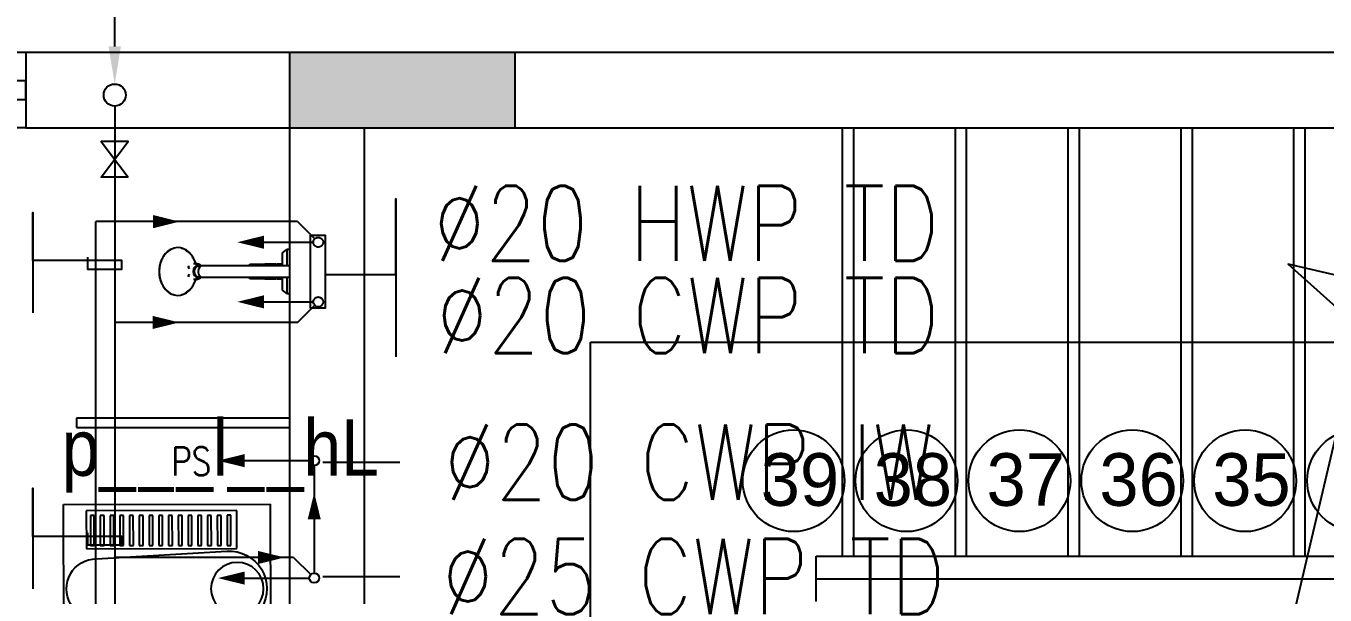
# Model space of a CAD drawing. Header units: metres. Extents: x -658 to -58, y -713 to -118.
# Drawn here: x -221.706 to -218.253, y -193.389 to -191.875 of the extents above; entities that cross this region are included whole.
import ezdxf
from ezdxf import colors
from ezdxf.entities.mleader import LeaderData, LeaderLine
from ezdxf.enums import TextEntityAlignment as Align
from ezdxf.math import Vec2, Vec3

# ---------------------------------------------------------------- set-up
doc = ezdxf.new("R2010")
doc.units = ezdxf.units.M
doc.header["$LTSCALE"] = 100
doc.linetypes.add('CENTERX2', pattern=[4, 2.5, -0.5, 0.5, -0.5])
doc.linetypes.add('DASHED', pattern=[0.75, 0.5, -0.25])
for name, color, linetype in [('ARR', 114, 'Continuous'), ('cw', 4, 'Continuous'), ('DUCT', 4, 'Continuous'), ('hw', 1, 'Continuous'), ('plan', 8, 'Continuous'), ('VALVES', 3, 'Continuous'), ('WATER ARR', 114, 'Continuous'), ('WATER TEXT', 3, 'Continuous'), ('WATER-SUPPLY', 4, 'Continuous')]:
    doc.layers.add(name, color=color, linetype=linetype)
doc.styles.add('02-GROUND-FOR WORK$0$MZ', font='romans.shx', dxfattribs={"width": 0.8})
doc.styles.add('Arial', font='arial.ttf', dxfattribs={"height": 0.2})
doc.styles.add('style12', font='xarab.shx')
doc.styles.add('TIMES', font='simplex.shx', dxfattribs={"width": 0.8, "height": 0.4})
doc.styles.add('XARAB', font='xarab.shx')
doc.dimstyles.new('DIMENSION-IN', dxfattribs={"dimtxt": 0.2, "dimasz": 0.08, "dimexe": 0.05, "dimexo": 0.1, "dimgap": 0.05, "dimtad": 1, "dimzin": 4, "dimdsep": 46, "dimtxsty": 'Arial', "dimblk": 'DOTBLANK', "dimcen": 0.1, "dimclrd": 8, "dimclre": 8, "dimclrt": 92, "dimadec": 0, "dimazin": 0, "dimtfac": 1, "dimtmove": 1, "dimatfit": 3, "dimldrblk": 'DOTBLANK', "dimfxl": 0, "dimtolj": 1, "dimtzin": 0, "dimarcsym": 1})

# ---------------------------------------------------------------- blocks, each defined once
blk = doc.blocks.new('SHOWER_MOXIE_BLUETOOTH_17280 - MOXIE-1633351-الدور الاول')
for p, q in [((0.0665409179554581, -0.1250000000001275), (0.0665409179554581, -0.1314896370883508)), ((0.07518395606702462, -0.1431718998215526), (0.0665409179554581, -0.1314896370883508)), ((0.06654091795535204, -0.131489637088227), (0.1098551616017112, -0.1314896370882272)), ((0.1100000000000963, -0.1250000000010891), (0.1100000000001136, -0.2584846115204876)), ((0.1099999999999927, -0.1250000000009612), (0.1249999999999926, -0.1250000000009613)), ((0.1249999999999926, -0.1250000000009616), (0.1399999999999927, -0.1250000000009615)), ((0.1400000000001068, -0.2584846115204876), (0.1400000000000895, -0.1250000000010891)), ((0.1401717000739341, -0.1314896370882272), (0.1834590820446277, -0.131489637088227)), ((0.183459082044745, -0.1314896370883508), (0.1748160439331611, -0.1431718998215526)), ((0.183459082044745, -0.1314896370883508), (0.183459082044745, -0.1250000000001275)), ((0.1097653636751018, -0.1431718998214234), (0.07518395606692141, -0.1431718998214231)), ((0.1051562500001044, -0.1431718998215526), (0.1051562500001044, -0.1581718998215491)), ((0.1100233100322256, -0.158171899821423), (0.1051562499999905, -0.158171899821423)), ((0.1051562500001044, -0.1601234375001275), (0.1051562500001217, -0.1901867187501275)), ((0.1051562499999905, -0.1601234375), (0.1100313886639971, -0.1601234375)), ((0.1080000000000967, -0.1581718998215491), (0.1080000000000967, -0.1601718998215487)), ((0.1448437499999905, -0.158171899821423), (0.1401131250407157, -0.158171899821423)), ((0.1401131250407157, -0.1601234375), (0.1448437499999905, -0.1601234375)), ((0.1748160439330583, -0.1431718998214231), (0.1403087666130039, -0.1431718998214234)), ((0.1420000000001063, -0.1601718998215487), (0.1420000000001063, -0.1581718998215491)), ((0.1448437500000986, -0.1581718998215491), (0.1448437500000986, -0.1431718998215526)), ((0.144843750000116, -0.1901867187501275), (0.1448437500000986, -0.1601234375001275)), ((0.1051749743370969, -0.2301867187500021), (0.1051562499999928, -0.190186718750002)), ((0.1051562499999928, -0.190186718750002), (0.1098868749592552, -0.1901867187500019)), ((0.109886874959253, -0.19018671875), (0.1051562499999905, -0.19018671875)), ((0.1401131250407181, -0.1901867187500018), (0.1448437499999928, -0.1901867187500017)), ((0.1448437499999905, -0.19018671875), (0.1401131250407158, -0.19018671875)), ((0.1448437499999928, -0.1901867187500018), (0.1448998700270825, -0.2301867187500019)), ((0.1098852230458581, -0.230186718750002), (0.1051749743370969, -0.230186718750002)), ((0.1448998700270825, -0.2301867187500019), (0.1399927488226923, -0.2301867187500019)), ((0.1138536246605199, -0.3679999721701705), (0.09165170852232304, -0.3787754261989753)), ((0.1050000000001147, -0.3699775360186034), (0.1050000000001147, -0.3797124216231831)), ((0.1100000000001136, -0.3558033627445292), (0.1100000000001136, -0.3665416657512899)), ((0.1583482914778973, -0.378775426198984), (0.1361463753397005, -0.3679999721701705)), ((0.1400000000001068, -0.3665416657512899), (0.1400000000001068, -0.3558033627445292)), ((0.145000000000123, -0.3797124216231831), (0.145000000000123, -0.3699775360186034)), ((0.1182140276071177, -0.3908423281243792), (0.1117682599358544, -0.393970710052753)), ((0.1382317400643833, -0.393970710052753), (0.13178597239312, -0.3908423281243792))]:
    blk.add_line(p, q)
at = {"flags": 128}
for points in [[(0.1100000000001136, -0.2584846115204876), (0.1100000000001136, -0.2634330391617277), (0.1100000000001136, -0.2683735503743478), (0.1100000000001136, -0.2732982413943266), (0.1100000000001136, -0.2781992337665779), (0.1100000000001136, -0.2830686869488053), (0.1100000000001136, -0.2878988108546722), (0.1100000000001136, -0.2926818783162859), (0.1100000000001136, -0.29741023744607), (0.1100000000001136, -0.3020763238780493), (0.1100000000001136, -0.3066726728693397), (0.1100000000001136, -0.3111919312420338), (0.1100000000001136, -0.31562686914681), (0.1100000000001136, -0.319970391629072), (0.1100000000001136, -0.3242155499794311), (0.1100000000001136, -0.3283555528501092), (0.1100000000001136, -0.3323837771196645), (0.1100000000001136, -0.3362937784885784), (0.1100000000001136, -0.3400793017887476), (0.1100000000001136, -0.3437342909904248), (0.1100000000001136, -0.347252898890578), (0.1100000000001136, -0.3506294964671652), (0.1100000000001136, -0.3538586818843609), (0.1100000000001136, -0.3558033627445292)], [(0.1400000000001068, -0.3558033627445292), (0.1400000000001068, -0.3526691291888057), (0.1400000000001068, -0.3493842204964188), (0.1400000000001068, -0.345953891820568), (0.1400000000001068, -0.3423836309553487), (0.1400000000001068, -0.3386791495565408), (0.1400000000001068, -0.334846374004125), (0.1400000000001068, -0.3308914359213824), (0.1400000000001068, -0.3268206623655566), (0.1400000000001068, -0.3226405657059649), (0.1400000000001068, -0.3183578332055438), (0.1400000000001068, -0.3139793163227017), (0.1400000000001068, -0.3095120197504163), (0.1400000000001068, -0.304963090210224), (0.1400000000001068, -0.300339805019022), (0.1400000000001068, -0.2956495604468435), (0.1400000000001068, -0.2908998598844814), (0.1400000000001068, -0.2860983018396203), (0.1400000000001068, -0.2812525677808642), (0.1400000000001068, -0.2763704098489884), (0.1400000000001068, -0.2714596384552256), (0.1400000000001068, -0.2665281097862272), (0.1400000000001068, -0.2615837132358477), (0.1400000000001068, -0.2584846115204876)], [(0.08575883945625551, -0.3829483718098245), (0.08727980116242438, -0.3820081530879056), (0.08930816649019407, -0.3808544076720212), (0.09139394528722333, -0.379765183079558), (0.09353379351251229, -0.3787422580333208)], [(0.109751064157443, -0.3595009691927328), (0.1092450455057826, -0.3600024741485439), (0.1087632702341481, -0.3605212818657424), (0.1083066549920419, -0.3610567091169452), (0.1078760989303709, -0.3616080294056161), (0.1074724810450087, -0.3621744698404877), (0.1070966567486631, -0.3627552080282946), (0.1067494535965491, -0.3633493691624732), (0.1064316661277476, -0.3639560235202913), (0.1061440498328739, -0.3645741846084947), (0.1058873143205966, -0.3652028082124977), (0.105662115826311, -0.3658407926002482), (0.1054690492804753, -0.3664869801067309), (0.1053086402251718, -0.3671401602738831), (0.10518133692581, -0.3677990746449938), (0.1050875030623276, -0.3684624232160096), (0.1050274113922004, -0.3691288724349606), (0.1050012387515462, -0.3697970645272915), (0.1050000000001147, -0.3699775360186034)], [(0.1135852738051148, -0.3741951236469954), (0.1140005893682202, -0.374563089591146), (0.114431880871542, -0.3749157351111659), (0.1148783670537346, -0.3752527289766949), (0.1153392707680704, -0.3755737665678882), (0.1158138185432807, -0.3758785669876522), (0.1163012399361397, -0.3761668706440965), (0.1168007667677575, -0.3764384372740671), (0.117311632317286, -0.3766930443683974), (0.1178330705309748, -0.3769304859534409), (0.1183643152893223, -0.3771505716813754), (0.1189045997628121, -0.3773531261815748), (0.1194531558759033, -0.3775379886277827), (0.1200092138902386, -0.3777050124787004), (0.1205720021111445, -0.3778540653538819), (0.121140746715897, -0.3779850290108207), (0.1217146716983826, -0.3780977993934356), (0.1222929989209203, -0.3781922867266273), (0.1228749482629348, -0.3782684156352983), (0.123459737853227, -0.3783261252699565), (0.1240465843722763, -0.3783653694248781), (0.1246347034101753, -0.3783861166372028), (0.1250000000001102, -0.3783896828276839)], [(0.1250000000001102, -0.3783896828276839), (0.1255885139936619, -0.3783804246012686), (0.1261762426676113, -0.3783526573528996), (0.1267624011336836, -0.3783064033572662), (0.1273462053505448, -0.3782416996804338), (0.1279268725086787, -0.3781585980964977), (0.128503621368934, -0.3780571649801797), (0.1290756725398949, -0.3779374811843862), (0.1296422486800216, -0.3777996419151421), (0.1302025746109963, -0.3776437566196645), (0.130755877330042, -0.3774699489064911), (0.1313013859114419, -0.3772783565208516), (0.1318383312888749, -0.3770691314022326), (0.1323659459151872, -0.376842439855661), (0.1328834632995314, -0.3765984628720255), (0.1333901174285267, -0.3763373966377336), (0.1338851420855078, -0.3760594532768229), (0.1343677700915647, -0.3757648618722168), (0.1348372325027665, -0.3754538698136952), (0.1352927578125984, -0.3751267445200344), (0.1357335712224913, -0.3747837755785877), (0.1361588940619241, -0.3744252773385098), (0.1364147261951056, -0.3741951236469954)], [(0.145000000000123, -0.3699775360186034), (0.1449829998665553, -0.3693091082627221), (0.144932049890799, -0.3686420540756111), (0.1448473003693885, -0.3679777360329728), (0.144728998598752, -0.367317495191748), (0.144577484292864, -0.3666626414592776), (0.144393183573454, -0.3660144452093381), (0.1441766018851622, -0.3653741303975498), (0.1439283162249196, -0.3647428693155089), (0.1436489670750036, -0.3641217790103958), (0.1433392503992121, -0.3635119192951595), (0.1429999100081474, -0.3629142921925728), (0.142631730531028, -0.3623298425985281), (0.1422355311571661, -0.3617594599178423), (0.1418121602379367, -0.3612039804166425), (0.1413624907758988, -0.3606641900456953), (0.1408874167742862, -0.3601408275138609), (0.1403878503810966, -0.3596345874239638), (0.1398647197351224, -0.3591461233215745)], [(0.1561319284762167, -0.3785906571926964), (0.1582798041442951, -0.3796032161065208), (0.1603741337172685, -0.3806823390871447), (0.1624115589708647, -0.3818262638594058), (0.1643099988950631, -0.3829850150301906)], [(0.06746104655594731, -0.4018943289465695), (0.06848907265368907, -0.4001061865692457), (0.06960750051479458, -0.3983513330842757), (0.07081459416023049, -0.3966325873821936), (0.07210847201784927, -0.3949527176196406), (0.07348710922236437, -0.3933144358141255), (0.07494834035280365, -0.3917203924943228), (0.07648986258545461, -0.3901731714562674), (0.07810923923404293, -0.3886752846663594), (0.0798039036455939, -0.3872291673433543)], [(0.1699284741298459, -0.3870111162215293), (0.1716345019447796, -0.3884490459960629), (0.1732656487335128, -0.389939113307493), (0.1748193281863466, -0.3914788951862322), (0.1762930833305567, -0.3930658911748345), (0.1776845904780066, -0.3946975282161364), (0.1789916628224325, -0.3963711657245919), (0.1802122536538779, -0.3980841008098414), (0.1813444591617948, -0.3998335736131853), (0.1823865208034908, -0.4016167727078507), (0.1825389534442731, -0.4018943289465695)], [(0.06662783125236779, -0.4409345160201286), (0.0676776225911356, -0.4427605252700365), (0.06881912117104048, -0.4445515855694721), (0.07005044757085553, -0.4463048431033568), (0.07136958241083917, -0.4480175115638144), (0.07277437029336661, -0.4496868756308597), (0.07426252375303853, -0.4513102943054042), (0.07583162722740754, -0.452885204130629), (0.07747914106516328, -0.4544091223295713), (0.07920240559138884, -0.4558796498776161), (0.0809986452498827, -0.4572944745210111), (0.08286497284158736, -0.4586513737453163), (0.08479839387605184, -0.459948217692536), (0.08679581104926924, -0.4611829720206505), (0.08885402885863118, -0.4623537006968842), (0.09096975836158308, -0.4634585687133032), (0.09313962208215576, -0.4644958447125684), (0.09536015906563326, -0.4654639035110505), (0.0976278300800228, -0.4663612285067025), (0.09993902295966624, -0.4671864139592134), (0.1022900580854659, -0.4679381671311922), (0.1046771939937555, -0.4686153102797336), (0.107096633105221, -0.4692167824886377), (0.1095445275637728, -0.4697416413329332), (0.1120169851751969, -0.4701890643681222), (0.1145100754336997, -0.4705583504376), (0.1170198356252947, -0.4708489207927983), (0.119542276995518, -0.4710603200215578), (0.1220733909696258, -0.4711922167808224), (0.1246091554124325, -0.471244404331055), (0.1250000000001102, -0.4712453515065906)], [(0.1250000000001102, -0.4712453515065819), (0.1275361228107244, -0.4712054552586735), (0.1300682156524149, -0.4710858290509582), (0.132592254859151, -0.4708866603904558), (0.1351042293581445, -0.4706082614521923), (0.1376001469347293, -0.4702510685757015), (0.1400760404594543, -0.4698156415625476), (0.1425279740646533, -0.4693026627780562), (0.1449520492586073, -0.4687129360602956), (0.147344410964686, -0.4680473854412626), (0.1497012534742236, -0.4673070536852285), (0.1520188263015377, -0.4664931006507599), (0.154293439930437, -0.4656068014837939), (0.156521471442185, -0.4646495446500433), (0.158699370016066, -0.4636228298161978), (0.1608236622945332, -0.4625282655904393), (0.1628909576068208, -0.4613675671334641), (0.1648979530464649, -0.4601425536523208), (0.1668414384006527, -0.4588551457896356), (0.168718300931558, -0.4575073629210176), (0.1705255300129183, -0.4561013203729921), (0.172260221628628, -0.4546392265730497), (0.173919582742654, -0.4531233801409096), (0.1755009355539231, -0.4515561669277266), (0.1770017216523838, -0.4499400570054176), (0.178419506094658, -0.448277601603005), (0.1797519814197805, -0.4465714299801112), (0.180996971624499, -0.444824246220034), (0.1821524361157049, -0.4430388259160869), (0.1832164736520348, -0.4412180127164126), (0.1833721687478699, -0.4409345160201286)]]:
    blk.add_lwpolyline(points, dxfattribs=at)
for centre, major_axis, ratio, start_param, end_param in [((0.1249999999999923, -0.421274104277745), (0.06349999999999939, 0), 0.7864542734529293, 1.982617260790179, 4.71238898038468), ((0.1249999999999926, -0.3558033627444078), (0.01499999999999999, 0), 0.7864542734529345, 3.141592653589791, 4.712388980384687), ((0.1249999999999923, -0.3665416657511645), (0.0149999999999994, 0), 0.7864542734529317, 3.141592653589793, 4.71238898038468), ((0.1249999999999923, -0.3687203509918243), (0.01499999999999971, 0), 0.7864542734529306, 3.141592653589793, 4.71238898038468), ((0.1249999999999926, -0.3558033627444078), (0.01499999999999999, 0), 0.7864542734529345, 4.712388980384687, 6.283185307179596), ((0.1249999999999923, -0.3665416657511643), (-0.01499999999999917, 3.0894506764238e-17), 0.7864542734529293, 1.570796326794896, 3.141592653589791), ((0.1249999999999923, -0.3687203509918243), (-0.01499999999999936, 3.089450676423842e-17), 0.7864542734529303, 1.570796326794896, 3.141592653589786), ((0.1249999999999923, -0.4212741042777449), (-0.06349999999999893, 1.589864101274245e-16), 0.7864542734529313, 1.570796326794897, 4.300568046387898), ((0.1249999999999923, -0.4212741042777451), (0.06259358906971545, 0), 0.7864542734529305, 2.879206821381591, 2.941067724426872), ((0.1249999999999923, -0.4212741042777451), (0.03949999999999954, 0), 0.7864542734529291, 1.902040052722654, 1.960387168401455), ((0.1249999999999923, -0.4212741042777449), (0.03949999999999936, 0), 0.7864542734529311, 1.215044555072449, 1.252786749243604), ((0.1249999999999923, -0.4212741042777449), (0.06259358906971486, 0), 0.7864542734529311, 0.2005249291607514, 0.2623858322075063), ((0.1249999999999923, -0.4212741042777451), (0.0625935890697154, 0), 0.7864542734529314, 3.342117582754687, 3.365992128846199), ((0.1249999999999923, -0.4212741042777449), (0.06259358906971493, 0), 0.7864542734529295, 6.058785831923162, 6.082660378016444)]:
    blk.add_ellipse(centre, major_axis=major_axis, ratio=ratio, start_param=start_param, end_param=end_param)
blk = doc.blocks.new('*U113')
blk.add_line((0.6500000000000403, 0), (0.05000000000001137, 0))
for points in [[(0.05000000000001137, 0.02500000000000568), (0, 0.02500000000000568), (0, -0.02500000000000568), (0.05000000000001137, -0.02500000000000568)], [(0.6500000000000403, -0.02500000000000568), (0.6500000000000403, 0.02500000000000568), (0.05000000000001137, 0.02500000000000568), (0.05000000000001137, -0.02500000000000568)], [(0.6500000000000403, 0.02500000000000568), (0.7000000000000517, 0.02500000000000568), (0.7000000000000517, -0.02500000000000568), (0.6500000000000403, -0.02500000000000568)]]:
    blk.add_lwpolyline(points, close=True)
blk = doc.blocks.new('A$C57E275C5')
for p, q in [((0.0006949163967959748, 0.4508475123539029), (1.039762523191712e-06, 0.0008480473150029866)), ((0.5506942625553819, 0.4499994409119381), (0.0006949163967959748, 0.4508475123539029)), ((0.5506942625553819, 0.4499994409119381), (0.5500003859211091, -2.41268480749568e-08)), ((0.06098158187874958, 0.436410635924517), (0.0608273870711713, 0.3364107548047741)), ((0.4609811063577212, 0.4357938566940334), (0.06098158187874958, 0.436410635924517)), ((0.07199876472041922, 0.3485047266998436), (0.07212212056650458, 0.4285046315956151)), ((0.07212212056650458, 0.4285046315956151), (0.08212210867849024, 0.4284892121148687)), ((0.08212210867849024, 0.4284892121148687), (0.08199875283240488, 0.3484893072190971)), ((0.09792188616346209, 0.3484647545450343), (0.09804524200954745, 0.4284646594408059)), ((0.09804524200954745, 0.4284646594408059), (0.1080452301215331, 0.4284492399600595)), ((0.1080452301215331, 0.4284492399600595), (0.1079218742754477, 0.3484493350642879)), ((0.123845007606505, 0.3484247823903388), (0.1239683634525903, 0.4284246872861104)), ((0.1239683634525903, 0.4284246872861104), (0.1339683515645191, 0.4284092678053071)), ((0.1339683515645191, 0.4284092678053071), (0.1338449957184338, 0.3484093629095923)), ((0.149768129049491, 0.3483848102355296), (0.1498914848955764, 0.4283847151313012)), ((0.1498914848955764, 0.4283847151313012), (0.159891473007562, 0.4283692956505547)), ((0.159891473007562, 0.4283692956505547), (0.1597681171614767, 0.3483693907547831)), ((0.175691250492477, 0.3483448380808341), (0.1758146063385624, 0.4283447429766056)), ((0.1758146063385624, 0.4283447429766056), (0.1858145944506049, 0.4283293234958023)), ((0.1858145944506049, 0.4283293234958023), (0.1856912386045195, 0.3483294186000876)), ((0.2016143719355199, 0.3483048659260248), (0.2017377277816053, 0.4283047708217964)), ((0.2017377277816053, 0.4283047708217964), (0.2117377158935909, 0.42828935134105)), ((0.2117377158935909, 0.42828935134105), (0.2116143600475056, 0.3482894464452784)), ((0.2275374933785628, 0.3482648937713293), (0.2276608492246481, 0.4282647986671009)), ((0.2276608492246481, 0.4282647986671009), (0.2376608373366338, 0.4282493791862976)), ((0.2376608373366338, 0.4282493791862976), (0.2375374814905484, 0.348249474290526)), ((0.2534606148216056, 0.3482249216165201), (0.253583970667691, 0.4282248265122917)), ((0.253583970667691, 0.4282248265122917), (0.2635839587796767, 0.4282094070315452)), ((0.2635839587796767, 0.4282094070315452), (0.2634606029335345, 0.3482095021357736)), ((0.2793837362645917, 0.3481849494618245), (0.279507092110677, 0.4281848543575961)), ((0.279507092110677, 0.4281848543575961), (0.2895070802226627, 0.4281694348767928)), ((0.2895070802226627, 0.4281694348767928), (0.2893837243765773, 0.3481695299810212)), ((0.3053068577075777, 0.3481449773070153), (0.3054302135536631, 0.4281448822027869)), ((0.3054302135536631, 0.4281448822027869), (0.3154302016657056, 0.4281294627220404)), ((0.3154302016657056, 0.4281294627220404), (0.3153068458196202, 0.3481295578262689)), ((0.3312299791506206, 0.3481050051523198), (0.3313533349967059, 0.4281049100480345)), ((0.3313533349967059, 0.4281049100480345), (0.3413533231086916, 0.4280894905672312)), ((0.3413533231086916, 0.4280894905672312), (0.3412299672626062, 0.3480895856715165)), ((0.3571531005936635, 0.3480650329975106), (0.3572764564397488, 0.4280649378932821)), ((0.3572764564397488, 0.4280649378932821), (0.3672764445517345, 0.4280495184125357)), ((0.3672764445517345, 0.4280495184125357), (0.3671530887056491, 0.3480496135167641)), ((0.3830762220367063, 0.348025060842815), (0.3831995778827917, 0.4280249657384729)), ((0.3831995778827917, 0.4280249657384729), (0.3931995659947773, 0.4280095462577265)), ((0.3931995659947773, 0.4280095462577265), (0.393076210148692, 0.3480096413620117)), ((0.4089993434796924, 0.3479850886880058), (0.4091226993258346, 0.4279849935837774)), ((0.4091226993258346, 0.4279849935837774), (0.4191226874378202, 0.4279695741030309)), ((0.4191226874378202, 0.4279695741030309), (0.418999331591678, 0.3479696692072594)), ((0.4349224649226784, 0.3479451165332534), (0.4350458207687637, 0.4279450214289682)), ((0.4350458207687637, 0.4279450214289682), (0.4450458088808062, 0.4279296019482217)), ((0.4450458088808062, 0.4279296019482217), (0.4449224530347209, 0.3479296970524501)), ((0.4608269115501429, 0.3357939755742905), (0.4609811063577212, 0.4357938566940334)), ((0.08199875283240488, 0.3484893072190971), (0.07199876472041922, 0.3485047266998436)), ((0.1079218742754477, 0.3484493350642879), (0.09792188616346209, 0.3484647545450343)), ((0.1338449957184338, 0.3484093629095923), (0.123845007606505, 0.3484247823903388)), ((0.1597681171614767, 0.3483693907547831), (0.149768129049491, 0.3483848102355296)), ((0.1856912386045195, 0.3483294186000876), (0.175691250492477, 0.3483448380808341)), ((0.2116143600475056, 0.3482894464452784), (0.2016143719355199, 0.3483048659260248)), ((0.2375374814905484, 0.348249474290526), (0.2275374933785628, 0.3482648937713293)), ((0.2634606029335345, 0.3482095021357736), (0.2534606148216056, 0.3482249216165201)), ((0.2893837243765773, 0.3481695299810212), (0.2793837362645917, 0.3481849494618245)), ((0.3153068458196202, 0.3481295578262689), (0.3053068577075777, 0.3481449773070153)), ((0.3412299672626062, 0.3480895856715165), (0.3312299791506206, 0.3481050051523198)), ((0.3671530887056491, 0.3480496135167641), (0.3571531005936635, 0.3480650329975106)), ((0.393076210148692, 0.3480096413620117), (0.3830762220367063, 0.348025060842815)), ((0.418999331591678, 0.3479696692072594), (0.4089993434796924, 0.3479850886880058)), ((0.4449224530347209, 0.3479296970524501), (0.4349224649226784, 0.3479451165332534)), ((0.0608273870711713, 0.3364107548047741), (0.4608269115501429, 0.3357939755742905)), ((0.08763474209290223, 0.3057132831208946), (0.434441646091031, 0.3250153371250235)), ((0.08738803040067467, 0.1457134733293515), (0.4341337598007016, 0.1253419959051598)), ((0.06033595573499895, 0.01770303724941868), (0.06049253924895481, 0.1192520649018434)), ((0.06049253924895481, 0.1192520649018434), (0.4604920637279264, 0.1186352856714166)), ((0.07150852773746408, 0.03057158241085745), (0.07163188358354944, 0.110571487306629)), ((0.07163188358354944, 0.110571487306629), (0.0816318716955351, 0.1105560678258826)), ((0.0816318716955351, 0.1105560678258826), (0.08150851584944974, 0.03055616293011099)), ((0.09743164918045011, 0.03053161025604822), (0.09755500502653547, 0.1105315151518766)), ((0.09755500502653547, 0.1105315151518766), (0.107554993138578, 0.1105160956710733)), ((0.107554993138578, 0.1105160956710733), (0.1074316372924926, 0.03051619077530177)), ((0.1233547706234361, 0.03049163810135269), (0.1234781264695783, 0.1104915429971243)), ((0.1234781264695783, 0.1104915429971243), (0.133478114581564, 0.1104761235163778)), ((0.133478114581564, 0.1104761235163778), (0.1333547587354218, 0.03047621862060623)), ((0.149277892066479, 0.03045166594654347), (0.1494012479125644, 0.1104515708423719)), ((0.1494012479125644, 0.1104515708423719), (0.15940123602455, 0.1104361513615686)), ((0.15940123602455, 0.1104361513615686), (0.1592778801784647, 0.03043624646579701)), ((0.1752010135095219, 0.03041169379184794), (0.1753243693556072, 0.1104115986876195)), ((0.1753243693556072, 0.1104115986876195), (0.1853243574675929, 0.1103961792068731)), ((0.1853243574675929, 0.1103961792068731), (0.1852010016215075, 0.03039627431110148)), ((0.2011241349525079, 0.03037172163703872), (0.2012474907985933, 0.1103716265328671)), ((0.2012474907985933, 0.1103716265328671), (0.2112474789106358, 0.1103562070520638)), ((0.2112474789106358, 0.1103562070520638), (0.2111241230645504, 0.03035630215629226)), ((0.2270472563955508, 0.03033174948234318), (0.2271706122416361, 0.1103316543781148)), ((0.2271706122416361, 0.1103316543781148), (0.2371706003536787, 0.1103162348973683)), ((0.2371706003536787, 0.1103162348973683), (0.2370472445075933, 0.03031633000148304)), ((0.2529703778385937, 0.03029177732753396), (0.253093733684679, 0.1102916822233055)), ((0.253093733684679, 0.1102916822233055), (0.2630937217966647, 0.1102762627425591)), ((0.2630937217966647, 0.1102762627425591), (0.2629703659505793, 0.0302763578467875)), ((0.2788934992816365, 0.03025180517283843), (0.2790168551277219, 0.11025171006861)), ((0.2790168551277219, 0.11025171006861), (0.2890168432396507, 0.1102362905878636)), ((0.2890168432396507, 0.1102362905878636), (0.2888934873935654, 0.03023638569197828)), ((0.3048166207246226, 0.03021183301802921), (0.3049399765707079, 0.1102117379138008)), ((0.3049399765707079, 0.1102117379138008), (0.3149399646826936, 0.1101963184330543)), ((0.3149399646826936, 0.1101963184330543), (0.3148166088366082, 0.03019641353728275)), ((0.3307397421676654, 0.03017186086327683), (0.3308630980137508, 0.1101717657591053)), ((0.3308630980137508, 0.1101717657591053), (0.3408630861257365, 0.1101563462782451)), ((0.3408630861257365, 0.1101563462782451), (0.3407397302796511, 0.03015644138247353)), ((0.3566628636106515, 0.03013188870852446), (0.3567862194567937, 0.110131793604296)), ((0.3567862194567937, 0.110131793604296), (0.3667862075687793, 0.1101163741235496)), ((0.3667862075687793, 0.1101163741235496), (0.366662851722694, 0.030116469227778)), ((0.3825859850536943, 0.03009191655377208), (0.3827093408997797, 0.1100918214496005)), ((0.3827093408997797, 0.1100918214496005), (0.3927093290117654, 0.1100764019687404)), ((0.3927093290117654, 0.1100764019687404), (0.39258597316568, 0.03007649707296878)), ((0.4085091064967372, 0.0300519443990197), (0.4086324623428226, 0.1100518492947913)), ((0.4086324623428226, 0.1100518492947913), (0.4186324504547514, 0.1100364298140448)), ((0.4186324504547514, 0.1100364298140448), (0.418509094608666, 0.03003652491827324)), ((0.4344322279397232, 0.03001197224421048), (0.4345555837858086, 0.1100118771400389)), ((0.4345555837858086, 0.1100118771400389), (0.4445555718977943, 0.1099964576592356)), ((0.4445555718977943, 0.1099964576592356), (0.4444322160517089, 0.02999655276346402)), ((0.4604920637279264, 0.1186352856714166), (0.4603354802139705, 0.01708625801893504)), ((1.039762523191712e-06, 0.0008480473150029866), (0.5500003859211091, -2.41268480749568e-08)), ((0.4603354802139705, 0.01708625801893504), (0.06033595573499895, 0.01770303724941868)), ((0.08150851584944974, 0.03055616293011099), (0.07150852773746408, 0.03057158241085745)), ((0.1074316372924926, 0.03051619077530177), (0.09743164918045011, 0.03053161025604822)), ((0.1333547587354218, 0.03047621862060623), (0.1233547706234361, 0.03049163810135269)), ((0.1592778801784647, 0.03043624646579701), (0.149277892066479, 0.03045166594654347)), ((0.1852010016215075, 0.03039627431110148), (0.1752010135095219, 0.03041169379184794)), ((0.2111241230645504, 0.03035630215629226), (0.2011241349525079, 0.03037172163703872)), ((0.2370472445075933, 0.03031633000148304), (0.2270472563955508, 0.03033174948234318)), ((0.2629703659505793, 0.0302763578467875), (0.2529703778385937, 0.03029177732753396)), ((0.2888934873935654, 0.03023638569197828), (0.2788934992816365, 0.03025180517283843)), ((0.3148166088366082, 0.03019641353728275), (0.3048166207246226, 0.03021183301802921)), ((0.3407397302796511, 0.03015644138247353), (0.3307397421676654, 0.03017186086327683)), ((0.366662851722694, 0.030116469227778), (0.3566628636106515, 0.03013188870852446)), ((0.39258597316568, 0.03007649707296878), (0.3825859850536943, 0.03009191655377208)), ((0.418509094608666, 0.03003652491827324), (0.4085091064967372, 0.0300519443990197)), ((0.4444322160517089, 0.02999655276346402), (0.4344322279397232, 0.03001197224421048))]:
    blk.add_line(p, q)
blk.add_circle((0.4615635657652177, 0.2251366085008613), 0.06999999999999924)
for centre, radius, start, end in [((0.4399986945828545, 0.2251698604520698), 0.1000000000000039, 266.6377104463626, 93.18559524964192), ((0.08751138624641897, 0.2257133782251231), 0.08000000000001191, 89.91165284771733, 269.9116528483069)]:
    blk.add_arc(centre, radius, start, end)
blk = doc.blocks.new('RWEFRWEFRWE')
h = blk.add_hatch(color=256)
h.dxf.hatch_style = 1
h.paths.add_polyline_path([(-220.4055494243557, -174.2531641398899), (-220.4055494243557, -174.05316413989), (-221.0055494243556, -174.05316413989), (-221.0055494243556, -174.2531641398899)])
blk.add_lwpolyline([(-220.4055494243557, -174.2531641398899), (-220.4055494243557, -174.05316413989), (-221.0055494243556, -174.05316413989), (-221.0055494243556, -174.2531641398899)], close=True)
blk = doc.blocks.new('TF4ETGFR4WETGF')
at = {"ltscale": 0.4}
for p, q in [((-219.5355494243559, -175.3931641398899), (-219.5355494243559, -174.2531641398899)), ((-219.5055494243559, -175.3931641398899), (-219.5055494243559, -174.2531641398899)), ((-219.235549424356, -175.3931641398899), (-219.235549424356, -174.2531641398899)), ((-219.205549424356, -175.3931641398899), (-219.205549424356, -174.2531641398899)), ((-218.9355494243559, -175.3931641398899), (-218.9355494243559, -174.2531641398899)), ((-218.9055494243559, -175.3931641398899), (-218.9055494243559, -174.2531641398899)), ((-218.6355494243559, -175.3931641398899), (-218.6355494243559, -174.2531641398899)), ((-218.605549424356, -175.3931641398899), (-218.605549424356, -174.2531641398899)), ((-218.3355494243559, -175.3931641398899), (-218.3355494243559, -174.2531641398899)), ((-218.3055494243559, -175.3931641398899), (-218.3055494243559, -174.2531641398899))]:
    blk.add_line(p, q, dxfattribs=at)
at = {"ltscale": 0.0004}
for p, q in [((-219.6055494243558, -175.3931641398899), (-218.2997712322513, -175.3931641398899)), ((-219.6055494243558, -175.4531641398899), (-219.6055494243558, -175.3931641398899)), ((-219.6055494243558, -175.4531641398899), (-218.3138850778259, -175.4531641398899)), ((-219.6055494243558, -175.5131641398899), (-219.6055494243558, -175.4531641398899))]:
    blk.add_line(p, q, dxfattribs=at)
for p, q in [((-218.3055494243559, -175.3931641398899), (-215.8055494243559, -175.3931641398899)), ((-218.3138850778259, -175.4531641398899), (-215.8055494243559, -175.4531641398899))]:
    blk.add_line(p, q)
blk = doc.blocks.new('A$Cb06f5615')
at = {"layer": 'plan'}
for p, q in [((-33.50354420505562, 19.30949198694276), (-34.20354420505566, 19.30949198694276)), ((-27.40354420505571, 19.3094919869427), (-33.50354420505562, 19.30949198694276)), ((-33.50354420505562, 19.30949198694276), (-33.50354420505562, 19.10949198694283)), ((-33.50354420505562, 19.10949198694277), (-34.20354420505566, 19.10949198694277)), ((-33.50354420505562, 19.10949198694283), (-32.80354420505569, 19.10949198694277)), ((-32.80354420505569, 19.10949198694277), (-32.80354420505569, 16.8094919869427)), ((-32.60354420505564, 19.10949198694277), (-27.40354420505571, 19.10949198694271)), ((-32.60354420505575, 16.60949198694277), (-32.60354420505564, 19.10949198694277)), ((-32.00354420505596, 17.27949198694279), (-32.00354420505596, 18.53949198694278)), ((-32.00354420505596, 18.53949198694278), (-27.60354420505593, 18.53949198694278)), ((-32.80354420505569, 18.33700804978264), (-33.3695288145866, 18.3370080497827)), ((-33.3695288145866, 18.3370080497827), (-33.3695288145866, 18.31200804978266)), ((-33.3695288145866, 18.31200804978266), (-32.80354420505569, 18.31200804978266))]:
    blk.add_line(p, q, dxfattribs=at)
blk.add_lwpolyline([(-29.77873150255073, 19.32575385922598), (-29.91005050875356, 18.76749776023632, -0.414213562373095), (-30.0002313945788, 18.71166400851132), (-30.14917820395431, 18.74670087961692), (-29.76748297809081, 18.40400738918595), (-29.91058899650034, 18.43767032659605, 0.414213562373095), (-30.00076988232604, 18.38183657487104), (-30.13621368051554, 17.80604538823434)], format="xyb", dxfattribs=at)
at = {"layer": 'plan', "ltscale": 0.03}
for centre in [(-31.4632780958591, 18.17055295348098), (-31.16327809585914, 18.17055295348098), (-30.86327809585907, 18.17055295348098), (-30.56327809585912, 18.17055295348092), (-30.26327809585905, 18.17055295348098), (-29.9632780958591, 18.17055295348098)]:
    blk.add_circle(centre, 0.1353605647718723, dxfattribs=at)
at = {"layer": 'plan'}
for name in ['RWEFRWEFRWE', 'TF4ETGFR4WETGF']:
    blk.add_blockref(name, (188.2020052193, 193.3626561268327), dxfattribs=at)
for name, p, rotation in [('*U113', (-33.50354420505562, 19.20949198694279), 180), ('SHOWER_MOXIE_BLUETOOTH_17280 - MOXIE-1633351-الدور الاول', (-32.67854420505569, 18.85205145945474), 270)]:
    blk.add_blockref(name, p, dxfattribs=dict(at, rotation=rotation))
at = {"layer": 'plan', "xscale": -1, "rotation": 180}
blk.add_blockref('A$C57E275C5', (-33.40354459097682, 18.10850213859277), dxfattribs=at)
at = {"layer": 'plan', "style": 'style12', "width": 0.9}
blk.add_text('p___l__hL', height=0.15, dxfattribs=at).set_placement((-33.40859440180304, 18.18361759922601))
at = {"layer": 'plan', "style": 'XARAB'}
for s, p in [('39', (-31.55066343265344, 18.10377107099328)), ('38', (-31.25066343265348, 18.10377107099328)), ('37', (-30.95066343265341, 18.10377107099328)), ('36', (-30.65066343265346, 18.10377107099322)), ('35', (-30.35066343265339, 18.10377107099328))]:
    blk.add_text(s, height=0.14, dxfattribs=at).set_placement(p)
blk = doc.blocks.new('_DotBlank')
at = {"color": 0, "linetype": 'ByBlock', "lineweight": -2}
blk.add_line((-0.5, 0), (-1, 0), dxfattribs=at)
blk.add_circle((0, 0), 0.5, dxfattribs=at)

msp = doc.modelspace()

# ---------------------------------------------------------------- linework, layer by layer
at = {"layer": 'cw', "linetype": 'Continuous'}
for p, q in [((-221.0868130010421, -192.609344711646), (-220.9418818414414, -192.609344711646)), ((-221.1381295827085, -193.0317990976286), (-220.9524819607342, -193.0317990976286)), ((-221.1381295827085, -193.3441670059648), (-220.9524819607342, -193.3441670059648))]:
    msp.add_line(p, q, dxfattribs=at)
at = {"layer": 'cw', "linetype": 'CENTERX2', "ltscale": 0.2}
msp.add_line((-220.9942961009944, -193.289352865712), (-221.4696678071374, -193.289352865712), dxfattribs=at)
at = {"layer": 'cw', "linetype": 'Continuous'}
for centre, radius in [((-221.4696678071374, -192.0593209311616), 0.0293961080460576), ((-220.9288818414265, -192.609344711646), 0.013), ((-220.9394819607342, -193.0317990976286), 0.013), ((-220.9394819607342, -193.3441670059648), 0.013)]:
    msp.add_circle(centre, radius, dxfattribs=at)
at = {"layer": 'DUCT'}
msp.add_line((-220.9394819607342, -193.044799097636), (-220.9394819607342, -193.3311670059573), dxfattribs=at)
at = {"layer": 'hw', "linetype": 'DASHED', "ltscale": 0.1}
for p, q in [((-220.9836959816868, -192.3959343402828), (-221.5196678071374, -192.3959343402828)), ((-221.5196678071374, -194.0267751621764), (-221.5196678071374, -192.3959343402828)), ((-220.9836959816868, -192.3959343402828), (-220.9380742295737, -192.441556092381)), ((-221.092062135821, -192.450748480543), (-220.9418818414414, -192.450748480543))]:
    msp.add_line(p, q, dxfattribs=at)
msp.add_circle((-220.9288818414265, -192.450748480543), 0.013, dxfattribs=at)
at = {"layer": 'VALVES', "color": 1}
msp.add_lwpolyline([(-221.4339468071515, -192.2776370797255), (-221.5053888071234, -192.2776370797255), (-221.4339468071515, -192.1823810797207), (-221.5053888071234, -192.1823810797207)], close=True, dxfattribs=at)
at = {"layer": 'WATER ARR'}
msp.add_lwpolyline([(-220.9090817067975, -192.5369051434989), (-220.9090817067975, -192.4324056753884), (-220.9500520116592, -192.4324056432541), (-220.9500520116592, -192.625251068763), (-220.9090817067975, -192.625251068763), (-220.9090817067975, -192.5369051434989), (-220.7223855349923, -192.5369051434989), (-220.7223855349923, -192.3356167964558), (-220.7223855349923, -192.7553470509048)], dxfattribs=at)
at = {"layer": 'WATER ARR', "elevation": -1.705472e-10}
for points in [[(-221.5421086213643, -192.4901684954089), (-221.5421086213643, -192.522316854864), (-221.4512061930651, -192.522316854864), (-221.4512061930651, -192.4996913030442), (-221.6874305738116, -192.4996913030442), (-221.6874305738116, -192.3713546443131), (-221.6874305738116, -192.6385600571927)], [(-221.5421086213643, -193.2238983594722), (-221.5421086213643, -193.2560467189274), (-221.4512061930651, -193.2560467189274), (-221.4512061930651, -193.2334211671076), (-221.6874305738116, -193.2334211671076), (-221.6874305738116, -193.1050845083765), (-221.6874305738116, -193.3722899212561)]]:
    msp.add_lwpolyline(points, dxfattribs=at)
at = {"layer": 'WATER ARR'}
for points in [[(-221.2968988055939, -192.3959343402828, 0, 0.035, 0), (-221.367934561109, -192.3959343402828, 0.035, 0.035, 0)], [(-221.1440229053551, -192.450748480543, 0, 0.035, 0), (-221.072987149855, -192.450748480543, 0.035, 0.035, 0)], [(-221.1440229053551, -192.609344711646, 0, 0.035, 0), (-221.072987149855, -192.609344711646, 0.035, 0.035, 0)], [(-221.2981840909178, -192.6641588518987, 0, 0.035, 0), (-221.3692198464627, -192.6641588518987, 0.035, 0.035, 0)]]:
    msp.add_lwpolyline(points, format="xyseb", dxfattribs=at)
for points, elevation in [([(-221.1953394870216, -193.0317990976286, 0, 0.035, 0), (-221.1243037315214, -193.0317990976286, 0.035, 0.035, 0)], -9.313226e-10), ([(-220.9394819607342, -193.1172415304419, 0, 0.035, 0), (-220.9394819607342, -193.1882772859495, 0.035, 0.035, 0)], -8.149073000000001e-10), ([(-221.0182443472648, -193.289352865712, 0, 0.035, 0), (-221.089280102765, -193.289352865712, 0.035, 0.035, 0)], -9.313226e-10), ([(-221.1953394870216, -193.3441670059648, 0, 0.035, 0), (-221.1243037315214, -193.3441670059648, 0.035, 0.035, 0)], -9.313226e-10)]:
    msp.add_lwpolyline(points, format="xyseb", dxfattribs=dict(at, elevation=elevation))
at = {"layer": 'WATER-SUPPLY', "ltscale": 15}
for p, q in [((-221.4696678071374, -192.0887170392076), (-221.4696678071374, -194.2949996737923)), ((-220.9836959816868, -192.6641588518987), (-220.9380742295737, -192.6185370998006)), ((-220.9836959816868, -192.6641588518987), (-221.4696678071374, -192.6641588518987)), ((-220.9942961009944, -193.289352865712), (-220.9486743488962, -193.3349746178102))]:
    msp.add_line(p, q, dxfattribs=at)

# ---------------------------------------------------------------- block references
at = {"layer": 'plan'}
msp.add_blockref('A$Cb06f5615', (-188.2020052193, -211.2556990277233), dxfattribs=at)

# ---------------------------------------------------------------- texts
at = {"layer": 'WATER TEXT', "color": 3, "style": 'TIMES', "width": 0.8}
for s, height, p in [('∅20 HWP TD', 0.2, (-219.9502912805731, -192.4005598139237)), ('∅20 CWP TD', 0.2, (-219.9464817567671, -192.6457532917033)), ('∅20 CWP IW', 0.2, (-219.9427972704673, -193.0359030914467, 648.239727678828)), ('PS', 0.075, (-221.2667431996668, -193.0334113715749, -1.651672e-09)), ('∅25 CWP TD', 0.2, (-219.9313686990345, -193.3400630121391, 648.239727678828))]:
    msp.add_text(s, height=height, dxfattribs=at).set_placement(p, align=Align.MIDDLE_CENTER)

# ---------------------------------------------------------------- leaders
at = {"layer": 'ARR'}
for points in [[(-220.9165750472898, -193.0359030914467, 648.239727678828), (-220.7117722868825, -193.0359030914467, 648.239727678828)], [(-220.9165750472898, -193.3400630121391, 648.239727678828), (-220.7117722868825, -193.3400630121391, 648.239727678828)]]:
    msp.add_leader(points, dimstyle='DIMENSION-IN', override={"dimasz": 125, "dimtad": 0, "dimclrd": 256}, dxfattribs=at)
at = {"layer": 'WATER TEXT', "color": 3}
ml = msp.add_multileader_mtext('Standard', dxfattribs=at)
ml.set_content('∅32 CWP FA', color=3, style='02-GROUND-FOR WORK$0$MZ')
ml.set_leader_properties(color=1)
ml.build(insert=Vec2(0, 0))
ml.multileader.update_dxf_attribs({"text_left_attachment_type": 6, "text_right_attachment_type": 6, "dogleg_length": 100, "arrow_head_size": 0.1})
ctx = ml.context
ctx.base_point, ctx.char_height, ctx.arrow_head_size, ctx.landing_gap_size, ctx.plane_origin = Vec3(-223.0860382833279, -191.5384302084696), 0.2, 0.1, 9e-05, Vec3(-221.6292044108713, -192.2848879928243)
ctx.left_attachment, ctx.right_attachment, ctx.text_align_type = 6, 6, 2
notes = []
notes.append((ctx, [(0, (1, 1, 0), (-221.4696678071374, -191.5384302084696), (-1, 0), 0.1, [(0, [(-221.4696678071374, -192.0299248231303)], 0, [])])]))
ctx.mtext.insert, ctx.mtext.alignment, ctx.mtext.flow_direction = Vec3(-221.5697578071374, -191.2984302084696), 3, 5
for ctx, leaders in notes:
    for number, flags, end, landing, length, lines in leaders:
        leader = LeaderData()
        leader.index, (leader.has_last_leader_line, leader.has_dogleg_vector, leader.attachment_direction) = number, flags
        leader.last_leader_point, leader.dogleg_vector, leader.dogleg_length = Vec3(end), Vec3(landing), length
        for number, points, colour, breaks in lines:
            line = LeaderLine()
            line.index, line.vertices, line.color, line.breaks = number, Vec3.list(points), colors.encode_raw_color(colour), breaks
            leader.lines.append(line)
        ctx.leaders.append(leader)

doc.saveas('drawing.dxf')
